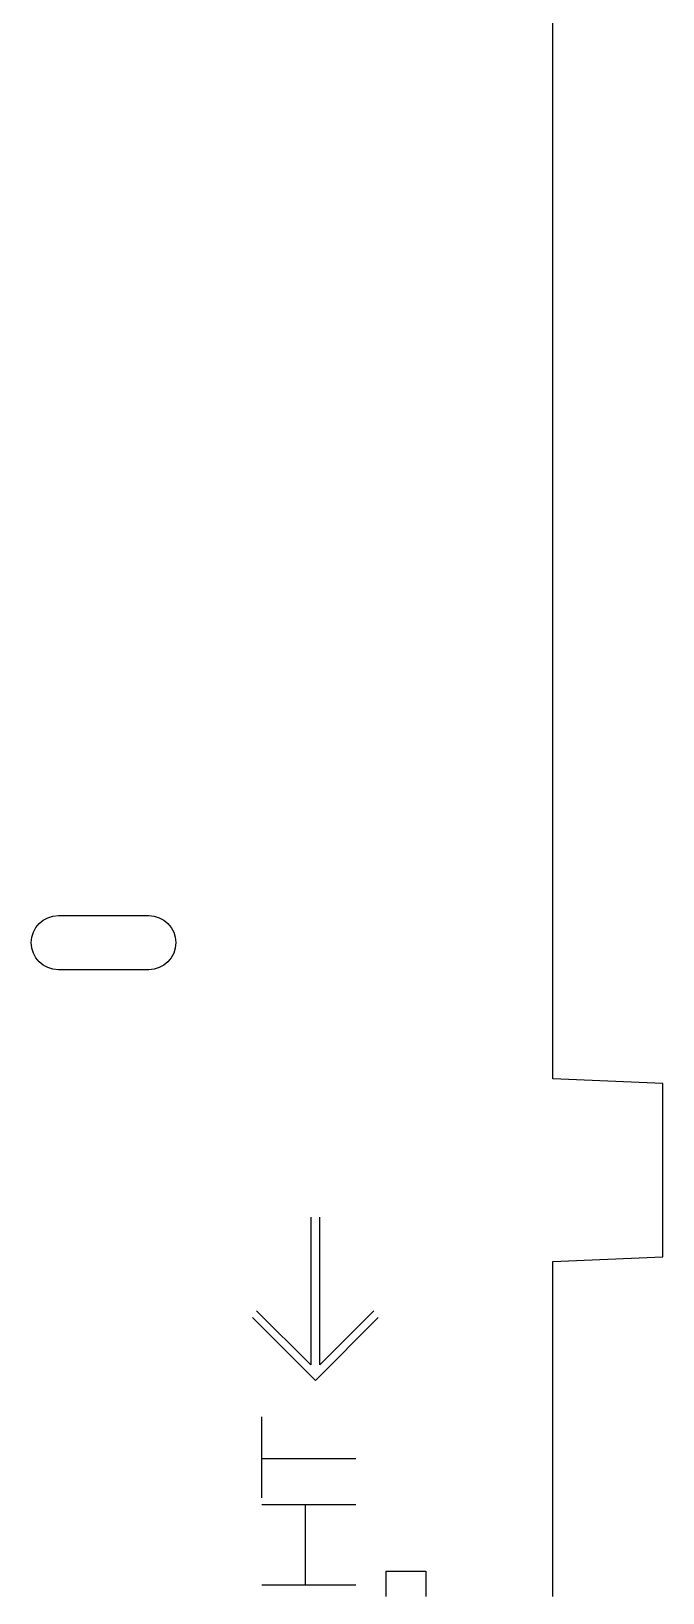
# Model space of a CAD drawing. Header units: millimetres. Extents: x -1100 to -75, y -506 to -118.
# Drawn here: x -796.6 to -761.7, y -301.8 to -215.3 of the extents above; entities that cross this region are included whole.
import ezdxf

# ---------------------------------------------------------------- set-up
doc = ezdxf.new("R2010")
doc.units = ezdxf.units.MM
doc.layers.add('CUTS', color=1, linetype='Continuous', true_color=0xff0000)
doc.layers.add('TEXT', color=5, linetype='Continuous', true_color=0x0000ff)

msp = doc.modelspace()

# ---------------------------------------------------------------- linework, layer by layer
at = {"layer": 'CUTS', "color": 1, "lineweight": 25, "true_color": 0xff0000}
for points in [[(-767.76, -301.999), (-767.76, -283.434), (-761.669, -283.184), (-761.669, -273.584), (-767.76, -273.334), (-767.76, -207.338)], [(-795.116, -264.283), (-790.116, -264.283)], [(-790.116, -267.282), (-795.116, -267.282), (-795.116, -267.282)], [(-776.977, -301.999), (-776.977, -300.599), (-774.777, -300.599), (-774.777, -301.999)]]:
    msp.add_lwpolyline(points, dxfattribs=at)
for points in [[(-796.616, -265.782), (-796.616, -264.954), (-795.944, -264.283), (-795.116, -264.283)], [(-790.116, -264.283), (-789.288, -264.283), (-788.616, -264.954), (-788.616, -265.782)], [(-795.116, -267.282), (-795.945, -267.282), (-796.616, -266.611), (-796.616, -265.782)], [(-788.616, -265.782), (-788.616, -266.611), (-789.288, -267.282), (-790.116, -267.282)]]:
    msp.add_open_spline(points, degree=3, dxfattribs=at)
at = {"layer": 'TEXT', "color": 5, "lineweight": 25, "true_color": 0x0000ff}
for points in [[(-781.143, -280.991), (-781.143, -289.166), (-784.143, -286.165)], [(-777.653, -286.175), (-780.642, -289.165), (-780.642, -280.991)], [(-777.415, -286.548), (-780.893, -290.025), (-784.37, -286.548)], [(-783.865, -296.538), (-783.865, -292.041)], [(-778.653, -294.362), (-783.819, -294.362)], [(-783.865, -296.893), (-778.653, -296.893)], [(-781.441, -301.36), (-781.441, -296.893)], [(-778.653, -301.36), (-783.865, -301.36)]]:
    msp.add_lwpolyline(points, dxfattribs=at)

doc.saveas('drawing.dxf')
